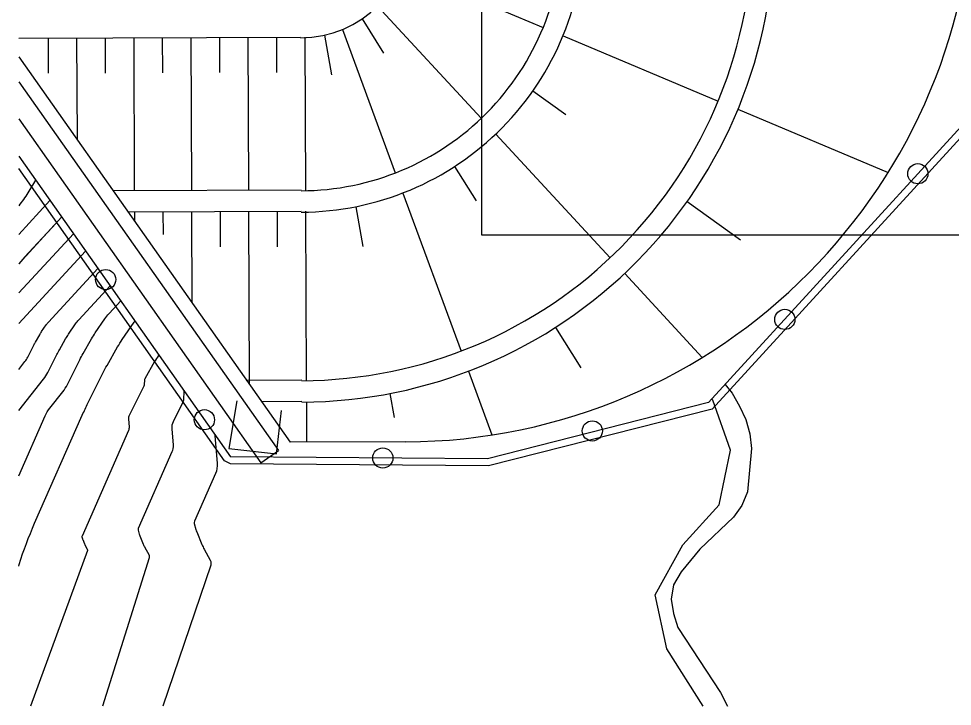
# Model space of a CAD drawing. Extents: x -24986 to -24513, y 27940 to 28142.
# Drawn here: x -24752.6 to -24687.2, y 27940.1 to 27988.3 of the extents above; entities that cross this region are included whole.
import ezdxf

# ---------------------------------------------------------------- set-up
doc = ezdxf.new("R2010")
doc.units = 0
doc.header["$MEASUREMENT"] = 0
doc.layers.add('TX-PAPR', color=2, linetype='CONTINUOUS', plot=False)
doc.layers.add('TZ-BASE', color=253, linetype='CONTINUOUS')

msp = doc.modelspace()

# ---------------------------------------------------------------- linework, layer by layer
at = {"layer": 'TX-PAPR'}
msp.add_lwpolyline([(-24720.146, 28076.303), (-24560.946, 28076.303), (-24560.946, 27973.103), (-24720.146, 27973.103)], close=True, dxfattribs=at)
at = {"layer": 'TZ-BASE'}
for p, q in [((-24725.704, 27991.79), (-24715.838, 27987.645)), ((-24727.449, 27989.141), (-24720.182, 27981.284)), ((-24728.534, 27988.247), (-24727.033, 27985.854)), ((-24731.178, 27987.099), (-24730.67, 27984.32)), ((-24729.916, 27987.499), (-24726.208, 27977.458)), ((-24714.455, 27987.064), (-24703.576, 27982.493)), ((-24752.599, 27986.897), (-24732.84, 27986.971)), ((-24750.535, 27986.905), (-24750.526, 27984.434)), ((-24748.535, 27986.912), (-24748.509, 27979.775)), ((-24746.535, 27986.92), (-24746.526, 27984.449)), ((-24744.535, 27986.927), (-24744.495, 27976.227)), ((-24742.535, 27986.934), (-24742.526, 27984.464)), ((-24740.535, 27986.942), (-24740.495, 27976.242)), ((-24738.535, 27986.949), (-24738.526, 27984.479)), ((-24736.535, 27986.957), (-24736.495, 27976.257)), ((-24734.535, 27986.964), (-24734.526, 27984.494)), ((-24732.535, 27986.972), (-24732.495, 27976.215)), ((-24752.599, 27985.576), (-24733.578, 27958.597)), ((-24752.599, 27983.84), (-24734.395, 27958.021)), ((-24716.562, 27983.205), (-24714.259, 27981.555)), ((-24702.193, 27981.912), (-24691.673, 27977.492)), ((-24752.599, 27981.237), (-24735.621, 27957.156)), ((-24719.164, 27980.182), (-24711.151, 27971.519)), ((-24722.049, 27977.909), (-24720.543, 27975.509)), ((-24746.003, 27976.221), (-24732.8, 27976.271)), ((-24725.689, 27976.051), (-24721.601, 27964.981)), ((-24705.751, 27975.457), (-24702.019, 27972.783)), ((-24744.949, 27974.725), (-24732.795, 27974.771)), ((-24744.49, 27974.727), (-24744.487, 27974.071)), ((-24742.49, 27974.735), (-24742.484, 27973.144)), ((-24740.49, 27974.742), (-24740.466, 27968.367)), ((-24738.49, 27974.75), (-24738.481, 27972.279)), ((-24736.49, 27974.757), (-24736.445, 27962.664)), ((-24734.49, 27974.764), (-24734.481, 27972.294)), ((-24732.49, 27974.772), (-24732.446, 27962.914)), ((-24728.981, 27975.094), (-24728.471, 27972.308)), ((-24710.133, 27970.417), (-24704.699, 27964.542)), ((-24714.981, 27966.642), (-24713.202, 27963.806)), ((-24721.082, 27963.574), (-24719.434, 27959.11)), ((-24736.651, 27962.956), (-24732.75, 27962.971)), ((-24726.586, 27962.01), (-24726.279, 27960.33)), ((-24735.596, 27961.46), (-24732.745, 27961.471)), ((-24732.44, 27961.413), (-24732.429, 27958.601)), ((-24725.484, 27958.627), (-24733.578, 27958.597)), ((-24735.621, 27957.156), (-24734.395, 27958.021))]:
    msp.add_line(p, q, dxfattribs=at)
for points in [[(-24752.599, 28028.395), (-24739.717, 28026.435), (-24732.069, 28024.883), (-24729.242, 28024.31), (-24717.181, 28018.463), (-24701.659, 28038.178), (-24696.509, 28038.197), (-24690.335, 28038.121), (-24683.079, 28008.312), (-24686.552, 27980.699), (-24704.261, 27961.373), (-24719.743, 27957.444), (-24737.756, 27957.581)], [(-24684.646, 27991.851), (-24686.076, 27980.479), (-24703.993, 27960.925), (-24719.682, 27956.943), (-24737.76, 27957.081), (-24738.164, 27957.293), (-24752.599, 27977.766)], [(-24752.599, 27978.634), (-24737.756, 27957.581)], [(-24750.406, 27975.525), (-24752.599, 27973.153)], [(-24749.588, 27974.364), (-24750.259, 27973.636), (-24750.93, 27972.908), (-24751.572, 27972.212), (-24752.159, 27971.575), (-24752.599, 27971.099)], [(-24749.586, 27974.362), (-24752.599, 27971.103)], [(-24748.766, 27973.198), (-24752.599, 27969.052)], [(-24752.599, 27966.905), (-24747.907, 27971.98)], [(-24703.087, 27962.654), (-24702.603, 27962.025), (-24702.087, 27961.116), (-24701.641, 27960.181), (-24701.372, 27959.197), (-24701.244, 27958.161), (-24701.536, 27955.122), (-24701.912, 27954.173), (-24702.512, 27953.35), (-24704.867, 27951.114), (-24706.165, 27949.514), (-24706.704, 27948.617), (-24706.88, 27947.612), (-24706.715, 27946.605), (-24706.412, 27945.617), (-24703.421, 27941.066), (-24702.925, 27940.109)], [(-24704.632, 27940.109), (-24707.186, 27944.132), (-24708.008, 27947.904), (-24706.063, 27951.412), (-24703.511, 27954.208), (-24702.724, 27958.047), (-24703.95, 27961.555), (-24704.033, 27961.623)], [(-24737.316, 27961.489), (-24737.877, 27958.172), (-24734.543, 27957.78), (-24734.183, 27960.811)]]:
    msp.add_lwpolyline(points, dxfattribs=at)
for points in [[(-24751.41, 27976.948), (-24751.955, 27976.071, -0.028101), (-24752.599, 27975.157)], [(-24752.599, 27963.691), (-24752.156, 27964.248, 0.052), (-24751.957, 27964.562), (-24751.541, 27965.395, -0.014), (-24751.421, 27965.618), (-24751.126, 27966.132, -0.02), (-24750.993, 27966.343), (-24750.665, 27966.824, -0.037), (-24750.51, 27967.019), (-24747.049, 27970.763)], [(-24752.599, 27960.82), (-24750.851, 27963.019, 0.052), (-24750.552, 27963.488), (-24749.927, 27964.739, -0.014), (-24749.748, 27965.074), (-24749.306, 27965.845, -0.02), (-24749.107, 27966.162), (-24748.615, 27966.882, -0.037), (-24748.382, 27967.175), (-24746.191, 27969.545)], [(-24752.599, 27956.242), (-24750.74, 27960.458, -0.064), (-24750.42, 27960.988), (-24749.515, 27962.128, 0.052), (-24749.182, 27962.651), (-24748.322, 27964.372, -0.014), (-24748.082, 27964.819), (-24747.493, 27965.848, -0.02), (-24747.227, 27966.27), (-24746.57, 27967.231, -0.037), (-24746.26, 27967.62), (-24745.451, 27968.496)], [(-24752.599, 27949.934), (-24752.564, 27950.043, -0.028), (-24751.478, 27952.925), (-24748.139, 27960.498, -0.012), (-24747.742, 27961.344), (-24746.701, 27963.427, -0.014), (-24746.403, 27963.984), (-24745.666, 27965.271, -0.02), (-24745.335, 27965.799), (-24744.513, 27967, -0.004568), (-24744.455, 27967.084, -0.004568)], [(-24742.778, 27964.705), (-24742.805, 27964.667, 0.02), (-24743.07, 27964.245), (-24743.755, 27963.049, 0.116), (-24743.789, 27962.935), (-24743.805, 27962.65, -0.102), (-24743.836, 27962.535), (-24744.866, 27960.473, 0.137), (-24744.911, 27960.238), (-24744.863, 27959.66, -0.125), (-24744.903, 27959.422), (-24748.16, 27952.034, 0.172), (-24748.164, 27951.977), (-24748.126, 27951.839, 0.032), (-24748.107, 27951.781), (-24747.984, 27951.488, 0.028), (-24747.932, 27951.377), (-24747.791, 27951.123, -0.205), (-24747.78, 27951.01), (-24751.779, 27940.109)], [(-24741.013, 27962.202, 0.020539), (-24741.017, 27962.159), (-24741.05, 27961.59, -0.102), (-24741.112, 27961.359), (-24741.781, 27960.019, 0.137), (-24741.871, 27959.55), (-24741.775, 27958.393, -0.125), (-24741.855, 27957.918), (-24744.219, 27952.554, 0.172), (-24744.228, 27952.439), (-24744.152, 27952.164, 0.032), (-24744.113, 27952.048), (-24743.869, 27951.462, 0.028), (-24743.763, 27951.24), (-24743.483, 27950.731, -0.205), (-24743.46, 27950.505), (-24746.735, 27940.109)], [(-24738.848, 27959.131, 0.031084), (-24738.847, 27959.048), (-24738.687, 27957.127, -0.125), (-24738.807, 27956.414), (-24740.28, 27953.074, 0.172), (-24740.293, 27952.902), (-24740.18, 27952.489, 0.032), (-24740.12, 27952.316), (-24739.755, 27951.436, 0.028), (-24739.594, 27951.103), (-24739.174, 27950.341, -0.205), (-24739.14, 27950), (-24742.503, 27940.109)]]:
    msp.add_lwpolyline(points, format="xyb", dxfattribs=at)
for centre in [(-24689.588, 27977.403), (-24746.503, 27969.989), (-24698.908, 27967.201), (-24739.584, 27960.175), (-24712.399, 27959.391), (-24727.083, 27957.498)]:
    msp.add_circle(centre, 0.707, dxfattribs=at)
for centre, radius, end in [((-24725.633, 27998.627), 40, 0.21393), ((-24732.869, 27994.611), 7.7, 0.21393), ((-24732.869, 27994.611), 18.4, 0.40052), ((-24732.869, 27994.611), 19.9, 0.38645), ((-24732.869, 27994.611), 31.7, 0.40052), ((-24732.869, 27994.611), 33.2, 0.38645)]:
    msp.add_arc(centre, radius, 270.21393, end, dxfattribs=at)

doc.saveas('drawing.dxf')
